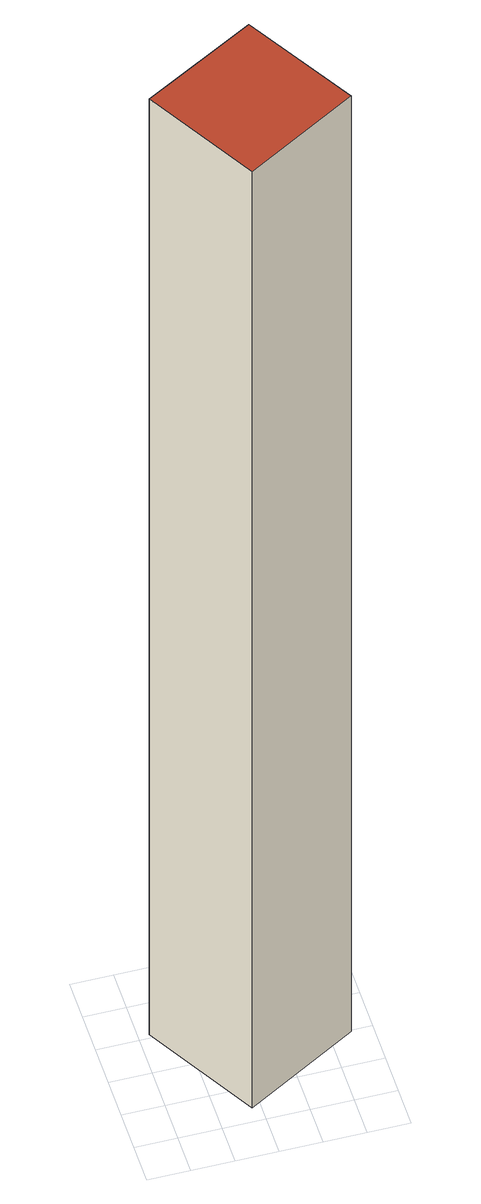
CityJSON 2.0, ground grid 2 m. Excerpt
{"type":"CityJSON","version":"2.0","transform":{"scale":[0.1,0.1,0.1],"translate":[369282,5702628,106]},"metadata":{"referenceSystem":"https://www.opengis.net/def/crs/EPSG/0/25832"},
"CityObjects":{
"building1":{"type":"Building","attributes":{"Gemeindeschluessel":"05911000","Geometrietyp2DReferenz":"3000","function":"51002_1250","roofType":"1000","measuredHeight":60.62},"geometry":[{"type":"Solid","lod":"2","boundaries":[[[[0,1,2,3]],[[4,5,1,0]],[[6,7,5,4]],[[3,2,7,6]],[[4,0,3,6]],[[1,5,7,2]]]],"semantics":{"surfaces":[{"type":"WallSurface"},{"type":"RoofSurface"},{"type":"GroundSurface"}],"values":[[0,0,0,0,1,2]]}}]}
},
"vertices":[
[90,39,607],[90,39,1],[59,92,1],[59,92,607],[36,8,607],[36,8,1],[5,62,607],[5,62,1]
]}
